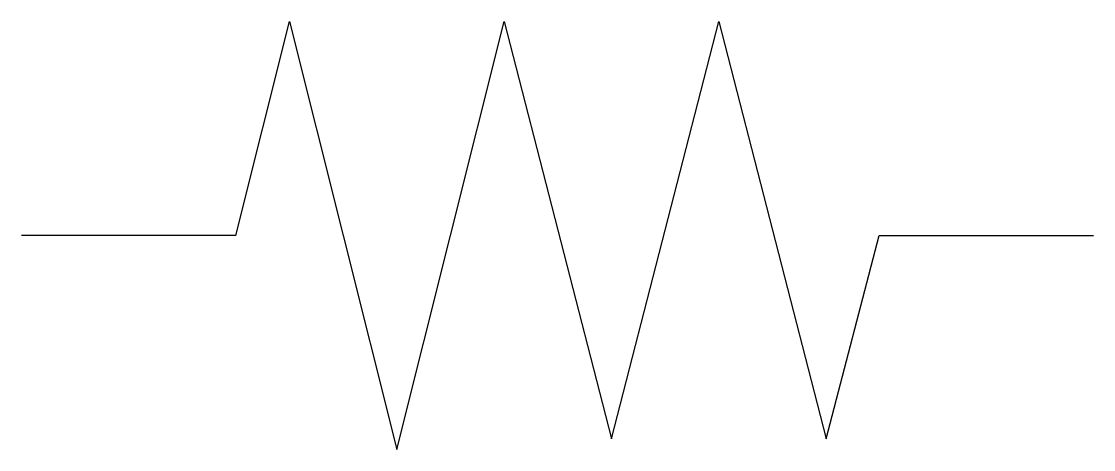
# Model space of a CAD drawing. Extents: x 2.8 to 16, y -2.8 to 2.5.
import ezdxf

# ---------------------------------------------------------------- set-up
doc = ezdxf.new("R2010")
doc.units = 0
doc.layers.add('DEFAULT_255_2_778', color=255, linetype='CONTINUOUS')

msp = doc.modelspace()

# ---------------------------------------------------------------- linework, layer by layer
at = {"layer": 'DEFAULT_255_2_778'}
for p, q in [((5.424, -0.132), (6.086, 2.514)), ((6.086, 2.514), (7.41, -2.778)), ((7.41, -2.778), (8.735, 2.514)), ((8.735, 2.514), (10.059, -2.646)), ((10.059, -2.646), (11.383, 2.514)), ((11.383, 2.514), (12.707, -2.646)), ((12.707, -2.646), (13.361, -0.132)), ((5.424, -0.132), (2.778, -0.132)), ((13.361, -0.132), (16.007, -0.132))]:
    msp.add_line(p, q, dxfattribs=at)

doc.saveas('drawing.dxf')
